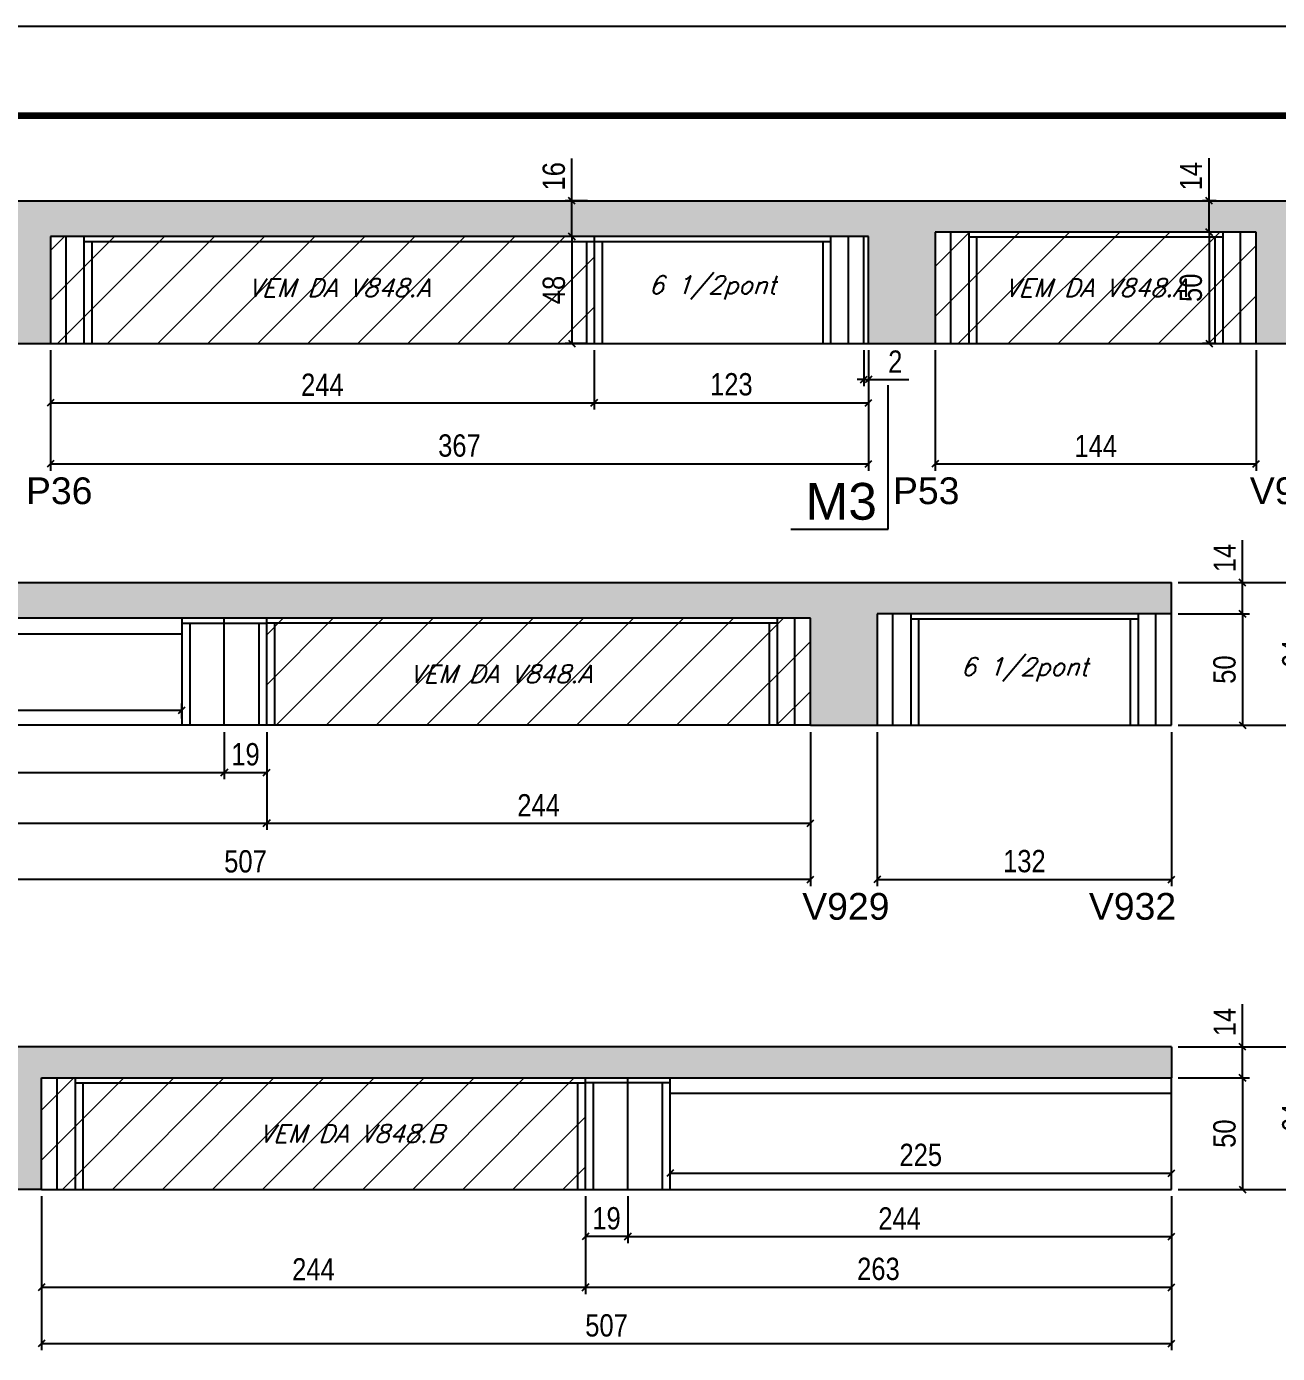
# Model space of a CAD drawing. Extents: x 3309 to 9563, y -2522 to 14608.
# Drawn here: x 8709 to 9270, y 8270 to 8865 of the extents above; entities that cross this region are included whole.
import ezdxf

# ---------------------------------------------------------------- set-up
doc = ezdxf.new("R2010")
doc.units = 0
doc.linetypes.add('DASHED', pattern=[0.75, 0.5, -0.25])
for name, color, linetype in [('5', 5, 'Continuous'), ('COTA', 241, 'Continuous'), ('NOMENCLATURA', 7, 'Continuous'), ('Painéis', 200, 'Continuous'), ('SARR_2.2x7', 40, 'Continuous'), ('SARR_3.5x7', 81, 'Continuous'), ('texto', 7, 'Continuous')]:
    doc.layers.add(name, color=color, linetype=linetype)
for name, color, linetype, lineweight in [('Folhas', 255, 'Continuous', 9), ('Hachura', 251, 'Continuous', 9), ('SARRAFO DE PRESSAO', 251, 'DASHED', 9)]:
    doc.layers.add(name, color=color, linetype=linetype, lineweight=lineweight)
doc.layers.add('Laje_Perimetro', color=7, linetype='Continuous', plot=False)
doc.styles.add('COTA TECNICA', font='techl___.ttf', dxfattribs={"height": 10})
doc.styles.add('Romans', font='romans.shx')
doc.styles.get("Standard").update_dxf_attribs({"font": 'arial.ttf'})
doc.dimstyles.new('PAINEL', dxfattribs={"dimtxt": 10, "dimasz": 3, "dimexe": 3, "dimexo": 3, "dimgap": 3, "dimtad": 1, "dimdec": 1, "dimzin": 12, "dimdsep": 46, "dimtxsty": 'COTA TECNICA', "dimblk1": 'OBLIQUE', "dimblk2": 'OBLIQUE', "dimsah": 1, "dimcen": 0.9, "dimclrd": 4, "dimclre": 4, "dimclrt": 240, "dimadec": 1, "dimazin": 3, "dimtfac": 1, "dimtdec": 1, "dimtmove": 0, "dimatfit": 3, "dimfxl": 1, "dimtolj": 1, "dimtzin": 12, "dimarcsym": 0})

# ---------------------------------------------------------------- blocks, each defined once
blk = doc.blocks.new('9999999999')
at = {"layer": 'Folhas'}
blk.add_lwpolyline([(98138.98, 34190.21), (99623.98, 34190.21), (99623.98, 35240.21), (98138.98, 35240.21)], close=True, dxfattribs=at)
at = {"layer": 'Folhas', "color": 30, "const_width": 3}
blk.add_lwpolyline([(98213.98, 34230.21), (99583.98, 34230.21), (99583.98, 35200.21), (98213.98, 35200.21)], close=True, dxfattribs=at)
blk = doc.blocks.new('_Oblique')
at = {"color": 0, "linetype": 'ByBlock', "lineweight": -2}
blk.add_line((-0.5, -0.5), (0.5, 0.5), dxfattribs=at)
blk = doc.blocks.new('*D2043')
at = {"layer": 'COTA', "color": 4, "lineweight": -2, "transparency": 16777216}
for p, q in [((8719.6, 8719.79), (8719.6, 8665.73)), ((9086.6, 8719.79), (9086.6, 8665.73)), ((8719.6, 8668.73), (9086.6, 8668.73))]:
    blk.add_line(p, q, dxfattribs=at)
at = {"layer": 'Defpoints', "color": 0, "transparency": 16777216}
for p in [(8719.6, 8722.79), (9086.6, 8722.79), (9086.6, 8668.73)]:
    blk.add_point(p, dxfattribs=at)
at = {"layer": 'COTA', "color": 4, "lineweight": -2, "transparency": 16777216, "xscale": 3, "yscale": 3, "zscale": 3, "rotation": 180}
blk.add_blockref('_Oblique', (8719.6, 8668.73), dxfattribs=at)
at = {"layer": 'COTA', "color": 4, "lineweight": -2, "transparency": 16777216, "xscale": 3, "yscale": 3, "zscale": 3}
blk.add_blockref('_Oblique', (9086.6, 8668.73), dxfattribs=at)
at = {"layer": 'COTA', "color": 240, "transparency": 16777216, "insert": (8903.1, 8676.95), "char_height": 10, "attachment_point": 5, "style": 'COTA TECNICA'}
blk.add_mtext('\\A1;367', dxfattribs=at)
blk = doc.blocks.new('*D2044')
at = {"layer": 'COTA', "color": 4, "lineweight": -2, "transparency": 16777216}
for p, q in [((9084.6, 8719.79), (9084.6, 8703.66)), ((9086.6, 8719.79), (9086.6, 8703.66)), ((9084.6, 8706.66), (9081.6, 8706.66)), ((9084.6, 8706.66), (9086.6, 8706.66)), ((9086.6, 8706.66), (9104.72, 8706.66))]:
    blk.add_line(p, q, dxfattribs=at)
at = {"layer": 'Defpoints', "color": 0, "transparency": 16777216}
for p in [(9084.6, 8722.79), (9086.6, 8722.79), (9086.6, 8706.66)]:
    blk.add_point(p, dxfattribs=at)
at = {"layer": 'COTA', "color": 4, "lineweight": -2, "transparency": 16777216, "xscale": 3, "yscale": 3, "zscale": 3}
blk.add_blockref('_Oblique', (9084.6, 8706.66), dxfattribs=at)
at = {"layer": 'COTA', "color": 4, "lineweight": -2, "transparency": 16777216, "xscale": 3, "yscale": 3, "zscale": 3, "rotation": 180}
blk.add_blockref('_Oblique', (9086.6, 8706.66), dxfattribs=at)
at = {"layer": 'COTA', "color": 240, "transparency": 16777216, "insert": (9098.66, 8714.66), "char_height": 10, "attachment_point": 5, "style": 'COTA TECNICA'}
blk.add_mtext('\\A1;2', dxfattribs=at)
blk = doc.blocks.new('*D2045')
at = {"layer": 'COTA', "color": 4, "lineweight": -2, "transparency": 16777216}
for p, q in [((8719.6, 8719.79), (8719.6, 8693.21)), ((8963.6, 8719.79), (8963.6, 8693.21)), ((8719.6, 8696.21), (8963.6, 8696.21))]:
    blk.add_line(p, q, dxfattribs=at)
at = {"layer": 'Defpoints', "color": 0, "transparency": 16777216}
for p in [(8719.6, 8722.79), (8963.6, 8722.79), (8963.6, 8696.21)]:
    blk.add_point(p, dxfattribs=at)
at = {"layer": 'COTA', "color": 4, "lineweight": -2, "transparency": 16777216, "xscale": 3, "yscale": 3, "zscale": 3, "rotation": 180}
blk.add_blockref('_Oblique', (8719.6, 8696.21), dxfattribs=at)
at = {"layer": 'COTA', "color": 4, "lineweight": -2, "transparency": 16777216, "xscale": 3, "yscale": 3, "zscale": 3}
blk.add_blockref('_Oblique', (8963.6, 8696.21), dxfattribs=at)
at = {"layer": 'COTA', "color": 240, "transparency": 16777216, "insert": (8841.6, 8704.28), "char_height": 10, "attachment_point": 5, "style": 'COTA TECNICA'}
blk.add_mtext('\\A1;244', dxfattribs=at)
blk = doc.blocks.new('*D2046')
at = {"layer": 'COTA', "color": 4, "lineweight": -2, "transparency": 16777216}
for p, q in [((8963.6, 8719.79), (8963.6, 8693.21)), ((9086.6, 8719.79), (9086.6, 8693.21)), ((8963.6, 8696.21), (9086.6, 8696.21))]:
    blk.add_line(p, q, dxfattribs=at)
at = {"layer": 'Defpoints', "color": 0, "transparency": 16777216}
for p in [(8963.6, 8722.79), (9086.6, 8722.79), (9086.6, 8696.21)]:
    blk.add_point(p, dxfattribs=at)
at = {"layer": 'COTA', "color": 4, "lineweight": -2, "transparency": 16777216, "xscale": 3, "yscale": 3, "zscale": 3, "rotation": 180}
blk.add_blockref('_Oblique', (8963.6, 8696.21), dxfattribs=at)
at = {"layer": 'COTA', "color": 4, "lineweight": -2, "transparency": 16777216, "xscale": 3, "yscale": 3, "zscale": 3}
blk.add_blockref('_Oblique', (9086.6, 8696.21), dxfattribs=at)
at = {"layer": 'COTA', "color": 240, "transparency": 16777216, "insert": (9025.1, 8704.43), "char_height": 10, "attachment_point": 5, "style": 'COTA TECNICA'}
blk.add_mtext('\\A1;123', dxfattribs=at)
blk = doc.blocks.new('*D2047')
at = {"layer": 'COTA', "color": 4, "lineweight": -2, "transparency": 16777216}
for p, q in [((9116.6, 8719.79), (9116.6, 8665.73)), ((9260.6, 8719.79), (9260.6, 8665.73)), ((9116.6, 8668.73), (9260.6, 8668.73))]:
    blk.add_line(p, q, dxfattribs=at)
at = {"layer": 'Defpoints', "color": 0, "transparency": 16777216}
for p in [(9116.6, 8722.79), (9260.6, 8722.79), (9260.6, 8668.73)]:
    blk.add_point(p, dxfattribs=at)
at = {"layer": 'COTA', "color": 4, "lineweight": -2, "transparency": 16777216, "xscale": 3, "yscale": 3, "zscale": 3, "rotation": 180}
blk.add_blockref('_Oblique', (9116.6, 8668.73), dxfattribs=at)
at = {"layer": 'COTA', "color": 4, "lineweight": -2, "transparency": 16777216, "xscale": 3, "yscale": 3, "zscale": 3}
blk.add_blockref('_Oblique', (9260.6, 8668.73), dxfattribs=at)
at = {"layer": 'COTA', "color": 240, "transparency": 16777216, "insert": (9188.6, 8676.8), "char_height": 10, "attachment_point": 5, "style": 'COTA TECNICA'}
blk.add_mtext('\\A1;144', dxfattribs=at)
blk = doc.blocks.new('*D2053')
at = {"layer": 'COTA', "color": 4, "lineweight": -2, "transparency": 16777216}
for p, q in [((9242.6, 8772.79), (9236.44, 8772.79)), ((9239.44, 8772.79), (9239.44, 8722.79)), ((9242.6, 8722.79), (9236.44, 8722.79))]:
    blk.add_line(p, q, dxfattribs=at)
at = {"layer": 'Defpoints', "color": 0, "transparency": 16777216}
for p in [(9245.6, 8772.79), (9239.44, 8722.79), (9245.6, 8722.79)]:
    blk.add_point(p, dxfattribs=at)
at = {"layer": 'COTA', "color": 4, "lineweight": -2, "transparency": 16777216, "xscale": 3, "yscale": 3, "zscale": 3}
for p, rotation in [((9239.44, 8772.79), 90), ((9239.44, 8722.79), 270)]:
    blk.add_blockref('_Oblique', p, dxfattribs=dict(at, rotation=rotation))
at = {"layer": 'COTA', "color": 240, "transparency": 16777216, "insert": (9231.33, 8747.79), "char_height": 10, "attachment_point": 5, "rotation": 90, "style": 'COTA TECNICA'}
blk.add_mtext('\\A1;50', dxfattribs=at)
blk = doc.blocks.new('*D2054')
at = {"layer": 'COTA', "color": 4, "lineweight": -2, "transparency": 16777216}
for p, q in [((9239.44, 8786.79), (9239.44, 8805.91)), ((9242.6, 8786.79), (9236.44, 8786.79)), ((9239.44, 8772.79), (9239.44, 8786.79)), ((9242.6, 8772.79), (9236.44, 8772.79))]:
    blk.add_line(p, q, dxfattribs=at)
at = {"layer": 'Defpoints', "color": 0, "transparency": 16777216}
for p in [(9239.44, 8786.79), (9245.6, 8786.79), (9245.6, 8772.79)]:
    blk.add_point(p, dxfattribs=at)
at = {"layer": 'COTA', "color": 4, "lineweight": -2, "transparency": 16777216, "xscale": 3, "yscale": 3, "zscale": 3}
for p, rotation in [((9239.44, 8786.79), 90), ((9239.44, 8772.79), 270)]:
    blk.add_blockref('_Oblique', p, dxfattribs=dict(at, rotation=rotation))
at = {"layer": 'COTA', "color": 240, "transparency": 16777216, "insert": (9231.36, 8797.85), "char_height": 10, "attachment_point": 5, "rotation": 90, "style": 'COTA TECNICA'}
blk.add_mtext('\\A1;14', dxfattribs=at)
blk = doc.blocks.new('*D2055')
at = {"layer": 'COTA', "color": 4, "lineweight": -2, "transparency": 16777216}
for p, q in [((8960.6, 8770.79), (8950.59, 8770.79)), ((8953.59, 8770.79), (8953.59, 8722.79)), ((8960.6, 8722.79), (8950.59, 8722.79))]:
    blk.add_line(p, q, dxfattribs=at)
at = {"layer": 'Defpoints', "color": 0, "transparency": 16777216}
for p in [(8963.6, 8770.79), (8953.59, 8722.79), (8963.6, 8722.79)]:
    blk.add_point(p, dxfattribs=at)
at = {"layer": 'COTA', "color": 4, "lineweight": -2, "transparency": 16777216, "xscale": 3, "yscale": 3, "zscale": 3}
for p, rotation in [((8953.59, 8770.79), 90), ((8953.59, 8722.79), 270)]:
    blk.add_blockref('_Oblique', p, dxfattribs=dict(at, rotation=rotation))
at = {"layer": 'COTA', "color": 240, "transparency": 16777216, "insert": (8945.5, 8746.79), "char_height": 10, "attachment_point": 5, "rotation": 90, "style": 'COTA TECNICA'}
blk.add_mtext('\\A1;48', dxfattribs=at)
blk = doc.blocks.new('*D2056')
at = {"layer": 'COTA', "color": 4, "lineweight": -2, "transparency": 16777216}
for p, q in [((8953.59, 8786.79), (8953.59, 8805.81)), ((8960.6, 8786.79), (8950.59, 8786.79)), ((8953.59, 8770.79), (8953.59, 8786.79)), ((8960.6, 8770.79), (8950.59, 8770.79))]:
    blk.add_line(p, q, dxfattribs=at)
at = {"layer": 'Defpoints', "color": 0, "transparency": 16777216}
for p in [(8953.59, 8786.79), (8963.6, 8786.79), (8963.6, 8770.79)]:
    blk.add_point(p, dxfattribs=at)
at = {"layer": 'COTA', "color": 4, "lineweight": -2, "transparency": 16777216, "xscale": 3, "yscale": 3, "zscale": 3}
for p, rotation in [((8953.59, 8786.79), 90), ((8953.59, 8770.79), 270)]:
    blk.add_blockref('_Oblique', p, dxfattribs=dict(at, rotation=rotation))
at = {"layer": 'COTA', "color": 240, "transparency": 16777216, "insert": (8945.49, 8797.8), "char_height": 10, "attachment_point": 5, "rotation": 90, "style": 'COTA TECNICA'}
blk.add_mtext('\\A1;16', dxfattribs=at)
blk = doc.blocks.new('*D2059')
at = {"layer": 'COTA', "color": 4, "linetype": 'ByBlock', "lineweight": -2, "transparency": 16777216}
for p, q in [((8553.6, 8548.49), (8553.6, 8479.28)), ((9060.6, 8548.49), (9060.6, 8479.28)), ((9060.6, 8482.28), (8553.6, 8482.28))]:
    blk.add_line(p, q, dxfattribs=at)
at = {"layer": 'Defpoints', "color": 0, "linetype": 'ByBlock', "transparency": 16777216}
for p in [(8553.6, 8551.49), (9060.6, 8551.49), (8553.6, 8482.28)]:
    blk.add_point(p, dxfattribs=at)
at = {"layer": 'COTA', "color": 4, "linetype": 'ByBlock', "lineweight": -2, "transparency": 16777216, "xscale": 3, "yscale": 3, "zscale": 3, "rotation": 180}
blk.add_blockref('_Oblique', (8553.6, 8482.28), dxfattribs=at)
at = {"layer": 'COTA', "color": 4, "linetype": 'ByBlock', "lineweight": -2, "transparency": 16777216, "xscale": 3, "yscale": 3, "zscale": 3}
blk.add_blockref('_Oblique', (9060.6, 8482.28), dxfattribs=at)
at = {"layer": 'COTA', "color": 240, "linetype": 'ByBlock', "transparency": 16777216, "insert": (8807.1, 8490.39), "char_height": 10, "attachment_point": 5, "style": 'COTA TECNICA'}
blk.add_mtext('\\A1;507', dxfattribs=at)
blk = doc.blocks.new('*D2060')
at = {"layer": 'COTA', "color": 4, "lineweight": -2, "transparency": 16777216}
for p, q in [((8553.6, 8548.49), (8553.6, 8504.54)), ((8816.6, 8548.49), (8816.6, 8504.54)), ((8553.6, 8507.54), (8816.6, 8507.54))]:
    blk.add_line(p, q, dxfattribs=at)
at = {"layer": 'Defpoints', "color": 0, "transparency": 16777216}
for p in [(8553.6, 8551.49), (8816.6, 8551.49), (8816.6, 8507.54)]:
    blk.add_point(p, dxfattribs=at)
at = {"layer": 'COTA', "color": 4, "lineweight": -2, "transparency": 16777216, "xscale": 3, "yscale": 3, "zscale": 3, "rotation": 180}
blk.add_blockref('_Oblique', (8553.6, 8507.54), dxfattribs=at)
at = {"layer": 'COTA', "color": 4, "lineweight": -2, "transparency": 16777216, "xscale": 3, "yscale": 3, "zscale": 3}
blk.add_blockref('_Oblique', (8816.6, 8507.54), dxfattribs=at)
at = {"layer": 'COTA', "color": 240, "transparency": 16777216, "insert": (8685.1, 8515.75), "char_height": 10, "attachment_point": 5, "style": 'COTA TECNICA'}
blk.add_mtext('\\A1;263', dxfattribs=at)
blk = doc.blocks.new('*D2061')
at = {"layer": 'COTA', "color": 4, "lineweight": -2, "transparency": 16777216}
for p, q in [((8816.6, 8548.49), (8816.6, 8504.54)), ((9060.6, 8548.49), (9060.6, 8504.54)), ((8816.6, 8507.54), (9060.6, 8507.54))]:
    blk.add_line(p, q, dxfattribs=at)
at = {"layer": 'Defpoints', "color": 0, "transparency": 16777216}
for p in [(8816.6, 8551.49), (9060.6, 8551.49), (9060.6, 8507.54)]:
    blk.add_point(p, dxfattribs=at)
at = {"layer": 'COTA', "color": 4, "lineweight": -2, "transparency": 16777216, "xscale": 3, "yscale": 3, "zscale": 3, "rotation": 180}
blk.add_blockref('_Oblique', (8816.6, 8507.54), dxfattribs=at)
at = {"layer": 'COTA', "color": 4, "lineweight": -2, "transparency": 16777216, "xscale": 3, "yscale": 3, "zscale": 3}
blk.add_blockref('_Oblique', (9060.6, 8507.54), dxfattribs=at)
at = {"layer": 'COTA', "color": 240, "transparency": 16777216, "insert": (8938.6, 8515.61), "char_height": 10, "attachment_point": 5, "style": 'COTA TECNICA'}
blk.add_mtext('\\A1;244', dxfattribs=at)
blk = doc.blocks.new('*D2064')
at = {"layer": 'COTA', "color": 4, "lineweight": -2, "transparency": 16777216}
for p, q in [((8797.6, 8548.49), (8797.6, 8527.36)), ((8816.6, 8548.49), (8816.6, 8527.36)), ((8797.6, 8530.36), (8816.6, 8530.36))]:
    blk.add_line(p, q, dxfattribs=at)
at = {"layer": 'Defpoints', "color": 0, "transparency": 16777216}
for p in [(8797.6, 8551.49), (8816.6, 8551.49), (8816.6, 8530.36)]:
    blk.add_point(p, dxfattribs=at)
at = {"layer": 'COTA', "color": 4, "lineweight": -2, "transparency": 16777216, "xscale": 3, "yscale": 3, "zscale": 3, "rotation": 180}
blk.add_blockref('_Oblique', (8797.6, 8530.36), dxfattribs=at)
at = {"layer": 'COTA', "color": 4, "lineweight": -2, "transparency": 16777216, "xscale": 3, "yscale": 3, "zscale": 3}
blk.add_blockref('_Oblique', (8816.6, 8530.36), dxfattribs=at)
at = {"layer": 'COTA', "color": 240, "transparency": 16777216, "insert": (8807.1, 8538.45), "char_height": 10, "attachment_point": 5, "style": 'COTA TECNICA'}
blk.add_mtext('\\A1;19', dxfattribs=at)
blk = doc.blocks.new('*D2066')
at = {"layer": 'COTA', "color": 4, "lineweight": -2, "transparency": 16777216}
for p, q in [((9090.6, 8548.49), (9090.6, 8479.28)), ((9222.6, 8548.49), (9222.6, 8479.28)), ((9090.6, 8482.28), (9222.6, 8482.28))]:
    blk.add_line(p, q, dxfattribs=at)
at = {"layer": 'Defpoints', "color": 0, "transparency": 16777216}
for p in [(9090.6, 8551.49), (9222.6, 8551.49), (9222.6, 8482.28)]:
    blk.add_point(p, dxfattribs=at)
at = {"layer": 'COTA', "color": 4, "lineweight": -2, "transparency": 16777216, "xscale": 3, "yscale": 3, "zscale": 3, "rotation": 180}
blk.add_blockref('_Oblique', (9090.6, 8482.28), dxfattribs=at)
at = {"layer": 'COTA', "color": 4, "lineweight": -2, "transparency": 16777216, "xscale": 3, "yscale": 3, "zscale": 3}
blk.add_blockref('_Oblique', (9222.6, 8482.28), dxfattribs=at)
at = {"layer": 'COTA', "color": 240, "transparency": 16777216, "insert": (9156.6, 8490.5), "char_height": 10, "attachment_point": 5, "style": 'COTA TECNICA'}
blk.add_mtext('\\A1;132', dxfattribs=at)
blk = doc.blocks.new('*D2067')
at = {"layer": 'COTA', "color": 4, "lineweight": -2, "transparency": 16777216}
for p, q in [((9225.6, 8601.49), (9257.53, 8601.49)), ((9254.53, 8601.49), (9254.53, 8551.49)), ((9225.6, 8551.49), (9257.53, 8551.49))]:
    blk.add_line(p, q, dxfattribs=at)
at = {"layer": 'Defpoints', "color": 0, "transparency": 16777216}
for p in [(9222.6, 8601.49), (9222.6, 8551.49), (9254.53, 8551.49)]:
    blk.add_point(p, dxfattribs=at)
at = {"layer": 'COTA', "color": 4, "lineweight": -2, "transparency": 16777216, "xscale": 3, "yscale": 3, "zscale": 3}
for p, rotation in [((9254.53, 8601.49), 90), ((9254.53, 8551.49), 270)]:
    blk.add_blockref('_Oblique', p, dxfattribs=dict(at, rotation=rotation))
at = {"layer": 'COTA', "color": 240, "transparency": 16777216, "insert": (9246.42, 8576.49), "char_height": 10, "attachment_point": 5, "rotation": 90, "style": 'COTA TECNICA'}
blk.add_mtext('\\A1;50', dxfattribs=at)
blk = doc.blocks.new('*D2068')
at = {"layer": 'COTA', "color": 4, "lineweight": -2, "transparency": 16777216}
for p, q in [((9254.53, 8615.49), (9254.53, 8634.61)), ((9225.6, 8615.49), (9257.53, 8615.49)), ((9254.53, 8601.49), (9254.53, 8615.49)), ((9225.6, 8601.49), (9257.53, 8601.49))]:
    blk.add_line(p, q, dxfattribs=at)
at = {"layer": 'Defpoints', "color": 0, "transparency": 16777216}
for p in [(9222.6, 8615.49), (9254.53, 8615.49), (9222.6, 8601.49)]:
    blk.add_point(p, dxfattribs=at)
at = {"layer": 'COTA', "color": 4, "lineweight": -2, "transparency": 16777216, "xscale": 3, "yscale": 3, "zscale": 3}
for p, rotation in [((9254.53, 8615.49), 90), ((9254.53, 8601.49), 270)]:
    blk.add_blockref('_Oblique', p, dxfattribs=dict(at, rotation=rotation))
at = {"layer": 'COTA', "color": 240, "transparency": 16777216, "insert": (9246.45, 8626.55), "char_height": 10, "attachment_point": 5, "rotation": 90, "style": 'COTA TECNICA'}
blk.add_mtext('\\A1;14', dxfattribs=at)
blk = doc.blocks.new('*D2069')
at = {"layer": 'COTA', "color": 4, "lineweight": -2, "transparency": 16777216}
for p, q in [((9225.6, 8615.49), (9288.42, 8615.49)), ((9285.42, 8551.49), (9285.42, 8615.49)), ((9225.6, 8551.49), (9288.42, 8551.49))]:
    blk.add_line(p, q, dxfattribs=at)
at = {"layer": 'Defpoints', "color": 0, "transparency": 16777216}
for p in [(9222.6, 8615.49), (9285.42, 8615.49), (9222.6, 8551.49)]:
    blk.add_point(p, dxfattribs=at)
at = {"layer": 'COTA', "color": 4, "lineweight": -2, "transparency": 16777216, "xscale": 3, "yscale": 3, "zscale": 3}
for p, rotation in [((9285.42, 8615.49), 90), ((9285.42, 8551.49), 270)]:
    blk.add_blockref('_Oblique', p, dxfattribs=dict(at, rotation=rotation))
at = {"layer": 'COTA', "color": 240, "transparency": 16777216, "insert": (9277.31, 8583.49), "char_height": 10, "attachment_point": 5, "rotation": 90, "style": 'COTA TECNICA'}
blk.add_mtext('\\A1;64', dxfattribs=at)
blk = doc.blocks.new('*D2073')
at = {"layer": 'COTA', "color": 4, "linetype": 'ByBlock', "lineweight": -2, "transparency": 16777216}
for p, q in [((8715.6, 8340.31), (8715.6, 8271.1)), ((9222.6, 8340.31), (9222.6, 8271.1)), ((8715.6, 8274.1), (9222.6, 8274.1))]:
    blk.add_line(p, q, dxfattribs=at)
at = {"layer": 'Defpoints', "color": 0, "linetype": 'ByBlock', "transparency": 16777216}
for p in [(8715.6, 8343.31), (9222.6, 8343.31), (9222.6, 8274.1)]:
    blk.add_point(p, dxfattribs=at)
at = {"layer": 'COTA', "color": 4, "linetype": 'ByBlock', "lineweight": -2, "transparency": 16777216, "xscale": 3, "yscale": 3, "zscale": 3, "rotation": 180}
blk.add_blockref('_Oblique', (8715.6, 8274.1), dxfattribs=at)
at = {"layer": 'COTA', "color": 4, "linetype": 'ByBlock', "lineweight": -2, "transparency": 16777216, "xscale": 3, "yscale": 3, "zscale": 3}
blk.add_blockref('_Oblique', (9222.6, 8274.1), dxfattribs=at)
at = {"layer": 'COTA', "color": 240, "linetype": 'ByBlock', "transparency": 16777216, "insert": (8969.1, 8282.21), "char_height": 10, "attachment_point": 5, "style": 'COTA TECNICA'}
blk.add_mtext('\\A1;507', dxfattribs=at)
blk = doc.blocks.new('*D2074')
at = {"layer": 'COTA', "color": 4, "lineweight": -2, "transparency": 16777216}
for p, q in [((8959.6, 8340.31), (8959.6, 8296.35)), ((9222.6, 8340.31), (9222.6, 8296.35)), ((9222.6, 8299.35), (8959.6, 8299.35))]:
    blk.add_line(p, q, dxfattribs=at)
at = {"layer": 'Defpoints', "color": 0, "transparency": 16777216}
for p in [(8959.6, 8343.31), (9222.6, 8343.31), (8959.6, 8299.35)]:
    blk.add_point(p, dxfattribs=at)
at = {"layer": 'COTA', "color": 4, "lineweight": -2, "transparency": 16777216, "xscale": 3, "yscale": 3, "zscale": 3, "rotation": 180}
blk.add_blockref('_Oblique', (8959.6, 8299.35), dxfattribs=at)
at = {"layer": 'COTA', "color": 4, "lineweight": -2, "transparency": 16777216, "xscale": 3, "yscale": 3, "zscale": 3}
blk.add_blockref('_Oblique', (9222.6, 8299.35), dxfattribs=at)
at = {"layer": 'COTA', "color": 240, "transparency": 16777216, "insert": (9091.1, 8307.57), "char_height": 10, "attachment_point": 5, "style": 'COTA TECNICA'}
blk.add_mtext('\\A1;263', dxfattribs=at)
blk = doc.blocks.new('*D2075')
at = {"layer": 'COTA', "color": 4, "lineweight": -2, "transparency": 16777216}
for p, q in [((8715.6, 8340.31), (8715.6, 8296.35)), ((8959.6, 8340.31), (8959.6, 8296.35)), ((8959.6, 8299.35), (8715.6, 8299.35))]:
    blk.add_line(p, q, dxfattribs=at)
at = {"layer": 'Defpoints', "color": 0, "transparency": 16777216}
for p in [(8715.6, 8343.31), (8959.6, 8343.31), (8715.6, 8299.35)]:
    blk.add_point(p, dxfattribs=at)
at = {"layer": 'COTA', "color": 4, "lineweight": -2, "transparency": 16777216, "xscale": 3, "yscale": 3, "zscale": 3, "rotation": 180}
blk.add_blockref('_Oblique', (8715.6, 8299.35), dxfattribs=at)
at = {"layer": 'COTA', "color": 4, "lineweight": -2, "transparency": 16777216, "xscale": 3, "yscale": 3, "zscale": 3}
blk.add_blockref('_Oblique', (8959.6, 8299.35), dxfattribs=at)
at = {"layer": 'COTA', "color": 240, "transparency": 16777216, "insert": (8837.6, 8307.42), "char_height": 10, "attachment_point": 5, "style": 'COTA TECNICA'}
blk.add_mtext('\\A1;244', dxfattribs=at)
blk = doc.blocks.new('*D2071')
at = {"layer": 'COTA', "color": 4, "lineweight": -2, "transparency": 16777216}
for p, q in [((8959.6, 8340.31), (8959.6, 8319.18)), ((8978.6, 8340.31), (8978.6, 8319.18)), ((8978.6, 8322.18), (8959.6, 8322.18))]:
    blk.add_line(p, q, dxfattribs=at)
at = {"layer": 'Defpoints', "color": 0, "transparency": 16777216}
for p in [(8959.6, 8343.31), (8978.6, 8343.31), (8959.6, 8322.18)]:
    blk.add_point(p, dxfattribs=at)
at = {"layer": 'COTA', "color": 4, "lineweight": -2, "transparency": 16777216, "xscale": 3, "yscale": 3, "zscale": 3, "rotation": 180}
blk.add_blockref('_Oblique', (8959.6, 8322.18), dxfattribs=at)
at = {"layer": 'COTA', "color": 4, "lineweight": -2, "transparency": 16777216, "xscale": 3, "yscale": 3, "zscale": 3}
blk.add_blockref('_Oblique', (8978.6, 8322.18), dxfattribs=at)
at = {"layer": 'COTA', "color": 240, "transparency": 16777216, "insert": (8969.1, 8330.27), "char_height": 10, "attachment_point": 5, "style": 'COTA TECNICA'}
blk.add_mtext('\\A1;19', dxfattribs=at)
blk = doc.blocks.new('*D2076')
at = {"layer": 'COTA', "color": 4, "lineweight": -2, "transparency": 16777216}
for p, q in [((9225.6, 8393.31), (9257.53, 8393.31)), ((9254.53, 8393.31), (9254.53, 8343.31)), ((9225.6, 8343.31), (9257.53, 8343.31))]:
    blk.add_line(p, q, dxfattribs=at)
at = {"layer": 'Defpoints', "color": 0, "transparency": 16777216}
for p in [(9222.6, 8393.31), (9222.6, 8343.31), (9254.53, 8343.31)]:
    blk.add_point(p, dxfattribs=at)
at = {"layer": 'COTA', "color": 4, "lineweight": -2, "transparency": 16777216, "xscale": 3, "yscale": 3, "zscale": 3}
for p, rotation in [((9254.53, 8393.31), 90), ((9254.53, 8343.31), 270)]:
    blk.add_blockref('_Oblique', p, dxfattribs=dict(at, rotation=rotation))
at = {"layer": 'COTA', "color": 240, "transparency": 16777216, "insert": (9246.42, 8368.31), "char_height": 10, "attachment_point": 5, "rotation": 90, "style": 'COTA TECNICA'}
blk.add_mtext('\\A1;50', dxfattribs=at)
blk = doc.blocks.new('*D2077')
at = {"layer": 'COTA', "color": 4, "lineweight": -2, "transparency": 16777216}
for p, q in [((9254.53, 8407.31), (9254.53, 8426.43)), ((9225.6, 8407.31), (9257.53, 8407.31)), ((9254.53, 8393.31), (9254.53, 8407.31)), ((9225.6, 8393.31), (9257.53, 8393.31))]:
    blk.add_line(p, q, dxfattribs=at)
at = {"layer": 'Defpoints', "color": 0, "transparency": 16777216}
for p in [(9222.6, 8407.31), (9254.53, 8407.31), (9222.6, 8393.31)]:
    blk.add_point(p, dxfattribs=at)
at = {"layer": 'COTA', "color": 4, "lineweight": -2, "transparency": 16777216, "xscale": 3, "yscale": 3, "zscale": 3}
for p, rotation in [((9254.53, 8407.31), 90), ((9254.53, 8393.31), 270)]:
    blk.add_blockref('_Oblique', p, dxfattribs=dict(at, rotation=rotation))
at = {"layer": 'COTA', "color": 240, "transparency": 16777216, "insert": (9246.45, 8418.37), "char_height": 10, "attachment_point": 5, "rotation": 90, "style": 'COTA TECNICA'}
blk.add_mtext('\\A1;14', dxfattribs=at)
blk = doc.blocks.new('*D2078')
at = {"layer": 'COTA', "color": 4, "lineweight": -2, "transparency": 16777216}
for p, q in [((9225.6, 8407.31), (9288.42, 8407.31)), ((9285.42, 8343.31), (9285.42, 8407.31)), ((9225.6, 8343.31), (9288.42, 8343.31))]:
    blk.add_line(p, q, dxfattribs=at)
at = {"layer": 'Defpoints', "color": 0, "transparency": 16777216}
for p in [(9222.6, 8407.31), (9285.42, 8407.31), (9222.6, 8343.31)]:
    blk.add_point(p, dxfattribs=at)
at = {"layer": 'COTA', "color": 4, "lineweight": -2, "transparency": 16777216, "xscale": 3, "yscale": 3, "zscale": 3}
for p, rotation in [((9285.42, 8407.31), 90), ((9285.42, 8343.31), 270)]:
    blk.add_blockref('_Oblique', p, dxfattribs=dict(at, rotation=rotation))
at = {"layer": 'COTA', "color": 240, "transparency": 16777216, "insert": (9277.31, 8375.31), "char_height": 10, "attachment_point": 5, "rotation": 90, "style": 'COTA TECNICA'}
blk.add_mtext('\\A1;64', dxfattribs=at)
blk = doc.blocks.new('*D2618')
at = {"layer": 'COTA', "color": 4, "lineweight": -2, "transparency": 16777216}
for p, q in [((8553.6, 8554.49), (8553.6, 8561.29)), ((8778.6, 8554.49), (8778.6, 8561.29)), ((8553.6, 8558.29), (8778.6, 8558.29))]:
    blk.add_line(p, q, dxfattribs=at)
at = {"layer": 'Defpoints', "color": 0, "transparency": 16777216}
for p in [(8778.6, 8558.29), (8553.6, 8551.49), (8778.6, 8551.49)]:
    blk.add_point(p, dxfattribs=at)
at = {"layer": 'COTA', "color": 4, "lineweight": -2, "transparency": 16777216, "xscale": 3, "yscale": 3, "zscale": 3, "rotation": 180}
blk.add_blockref('_Oblique', (8553.6, 8558.29), dxfattribs=at)
at = {"layer": 'COTA', "color": 4, "lineweight": -2, "transparency": 16777216, "xscale": 3, "yscale": 3, "zscale": 3}
blk.add_blockref('_Oblique', (8778.6, 8558.29), dxfattribs=at)
at = {"layer": 'COTA', "color": 240, "transparency": 16777216, "insert": (8666.1, 8566.4), "char_height": 10, "attachment_point": 5, "style": 'COTA TECNICA'}
blk.add_mtext('\\A1;225', dxfattribs=at)
blk = doc.blocks.new('*D2620')
at = {"layer": 'COTA', "color": 4, "lineweight": -2, "transparency": 16777216}
for p, q in [((8997.6, 8346.31), (8997.6, 8353.59)), ((9222.6, 8346.31), (9222.6, 8353.59)), ((8997.6, 8350.59), (9222.6, 8350.59))]:
    blk.add_line(p, q, dxfattribs=at)
at = {"layer": 'Defpoints', "color": 0, "transparency": 16777216}
for p in [(9222.6, 8350.59), (8997.6, 8343.31), (9222.6, 8343.31)]:
    blk.add_point(p, dxfattribs=at)
at = {"layer": 'COTA', "color": 4, "lineweight": -2, "transparency": 16777216, "xscale": 3, "yscale": 3, "zscale": 3, "rotation": 180}
blk.add_blockref('_Oblique', (8997.6, 8350.59), dxfattribs=at)
at = {"layer": 'COTA', "color": 4, "lineweight": -2, "transparency": 16777216, "xscale": 3, "yscale": 3, "zscale": 3}
blk.add_blockref('_Oblique', (9222.6, 8350.59), dxfattribs=at)
at = {"layer": 'COTA', "color": 240, "transparency": 16777216, "insert": (9110.1, 8358.7), "char_height": 10, "attachment_point": 5, "style": 'COTA TECNICA'}
blk.add_mtext('\\A1;225', dxfattribs=at)
blk = doc.blocks.new('*D2621')
at = {"layer": 'COTA', "color": 4, "lineweight": -2, "transparency": 16777216}
for p, q in [((8553.6, 8548.49), (8553.6, 8527.36)), ((8797.6, 8548.49), (8797.6, 8527.36)), ((8553.6, 8530.36), (8797.6, 8530.36))]:
    blk.add_line(p, q, dxfattribs=at)
at = {"layer": 'Defpoints', "color": 0, "transparency": 16777216}
for p in [(8553.6, 8551.49), (8797.6, 8551.49), (8797.6, 8530.36)]:
    blk.add_point(p, dxfattribs=at)
at = {"layer": 'COTA', "color": 4, "lineweight": -2, "transparency": 16777216, "xscale": 3, "yscale": 3, "zscale": 3, "rotation": 180}
blk.add_blockref('_Oblique', (8553.6, 8530.36), dxfattribs=at)
at = {"layer": 'COTA', "color": 4, "lineweight": -2, "transparency": 16777216, "xscale": 3, "yscale": 3, "zscale": 3}
blk.add_blockref('_Oblique', (8797.6, 8530.36), dxfattribs=at)
at = {"layer": 'COTA', "color": 240, "transparency": 16777216, "insert": (8675.6, 8538.44), "char_height": 10, "attachment_point": 5, "style": 'COTA TECNICA'}
blk.add_mtext('\\A1;244', dxfattribs=at)
blk = doc.blocks.new('*D2622')
at = {"layer": 'COTA', "color": 4, "lineweight": -2, "transparency": 16777216}
for p, q in [((8978.6, 8340.31), (8978.6, 8319.18)), ((9222.6, 8340.31), (9222.6, 8319.18)), ((8978.6, 8322.18), (9222.6, 8322.18))]:
    blk.add_line(p, q, dxfattribs=at)
at = {"layer": 'Defpoints', "color": 0, "transparency": 16777216}
for p in [(8978.6, 8343.31), (9222.6, 8343.31), (9222.6, 8322.18)]:
    blk.add_point(p, dxfattribs=at)
at = {"layer": 'COTA', "color": 4, "lineweight": -2, "transparency": 16777216, "xscale": 3, "yscale": 3, "zscale": 3, "rotation": 180}
blk.add_blockref('_Oblique', (8978.6, 8322.18), dxfattribs=at)
at = {"layer": 'COTA', "color": 4, "lineweight": -2, "transparency": 16777216, "xscale": 3, "yscale": 3, "zscale": 3}
blk.add_blockref('_Oblique', (9222.6, 8322.18), dxfattribs=at)
at = {"layer": 'COTA', "color": 240, "transparency": 16777216, "insert": (9100.6, 8330.25), "char_height": 10, "attachment_point": 5, "style": 'COTA TECNICA'}
blk.add_mtext('\\A1;244', dxfattribs=at)

msp = doc.modelspace()

# ---------------------------------------------------------------- hatches: boundary and pattern name
at = {"layer": 'COTA'}
h = msp.add_hatch(dxfattribs=at)
h.set_pattern_fill('AR-CONC', color=256, scale=0.03)
h.set_pattern_definition([(50, (4, 14.897), (5.46554, -0.4781726), [0.5715, -6.2865]), (355, (4, 14.897), (-1.0573026, 5.7317054), [0.4572, -5.0292175]), (100.451445, (4.4555, 14.857), (4.4082374, 5.2535326), [0.4857003, -5.3427073]), (46.1842, (4, 16.421), (8.1323712, -1.26127), [0.85725, -9.42975]), (96.63556, (4.678, 16.316), (7.122124, 7.4227837), [0.7285507, -8.014068]), (351.18415, (4, 16.421), (7.122124, 7.422784), [0.685799, -7.543792]), (21, (4.762, 16.04), (4.5484317, -3.067956), [0.5715, -6.2865]), (326, (4.762, 16.04), (1.8540609, 5.525639), [0.4572, -5.0292]), (71.451445, (5.141, 15.784), (6.4024926, 2.457683), [0.4857003, -5.3426981]), (37.5, (4, 14.897), (0.0926581, 2.53665117), [0, -4.96824, 0, -5.1054, 0, -5.04825]), (7.5, (4, 14.897), (2.0045899, 3.00541724), [0, -2.91084, 0, -4.85394, 0, -1.92405]), (327.5, (2.3007, 14.897), (4.06771786, -0.17186232), [0, -1.905, 0, -5.9436, 0, -7.8867]), (317.5, (1.5387, 14.897), (4.4438754, 0.7627947), [0, -2.4765, 0, -3.94716, 0, -5.6007])])
h.paths.add_polyline_path([(9086.6, 8722.79), (9116.6, 8722.79), (9116.6, 8772.79), (9260.6, 8772.79), (9260.6, 8722.79), (9290.6, 8722.79), (9290.6, 8770.79), (9341.6, 8770.79), (9341.6, 8786.79), (8553.6, 8786.79), (8553.6, 8772.79), (8689.6, 8772.79), (8689.6, 8722.79), (8719.6, 8722.79), (8719.6, 8770.79), (9086.6, 8770.79)])
h = msp.add_hatch(dxfattribs=at)
h.set_pattern_fill('AR-CONC', color=256, scale=0.03)
h.set_pattern_definition([(50, (0, 30.725), (5.46554, -0.4781726), [0.5715, -6.2865]), (355, (0, 30.725), (-1.0573026, 5.7317054), [0.4572, -5.0292175]), (100.451445, (0.4555, 30.685), (4.4082374, 5.2535326), [0.4857003, -5.3427073]), (46.1842, (0, 32.249), (8.1323712, -1.26127), [0.85725, -9.42975]), (96.63556, (0.678, 32.144), (7.122124, 7.4227837), [0.7285507, -8.014068]), (351.18415, (0, 32.249), (7.122124, 7.422784), [0.685799, -7.543792]), (21, (0.762, 31.868), (4.5484317, -3.067956), [0.5715, -6.2865]), (326, (0.762, 31.868), (1.8540609, 5.525639), [0.4572, -5.0292]), (71.451445, (1.141, 31.612), (6.4024926, 2.457683), [0.4857003, -5.3426981]), (37.5, (0, 30.7249), (0.0926581, 2.53665117), [0, -4.96824, 0, -5.1054, 0, -5.04825]), (7.5, (0, 30.725), (2.0045899, 3.00541724), [0, -2.91084, 0, -4.85394, 0, -1.92405]), (327.5, (-1.6993, 30.7249), (4.06771786, -0.17186232), [0, -1.905, 0, -5.9436, 0, -7.8867]), (317.5, (-2.4613, 30.725), (4.4438754, 0.7627947), [0, -2.4765, 0, -3.94716, 0, -5.6007])])
h.paths.add_polyline_path([(9060.6, 8551.49), (9090.6, 8551.49), (9090.6, 8601.49), (9222.6, 8601.49), (9222.6, 8615.49), (8553.6, 8615.49), (8553.6, 8599.49), (9060.6, 8599.49)])
h = msp.add_hatch(dxfattribs=at)
h.set_pattern_fill('AR-CONC', color=256, scale=0.03)
h.set_pattern_definition([(50, (0, -175.459), (5.46554, -0.4781726), [0.5715, -6.2865]), (355, (0, -175.459), (-1.0573026, 5.7317054), [0.4572, -5.0292175]), (100.451445, (0.4555, -175.499), (4.4082374, 5.2535326), [0.4857003, -5.3427073]), (46.1842, (0, -173.935), (8.1323712, -1.26127), [0.85725, -9.42975]), (96.63556, (0.678, -174.04), (7.122124, 7.4227837), [0.7285507, -8.014068]), (351.18415, (0, -173.935), (7.122124, 7.422784), [0.685799, -7.543792]), (21, (0.762, -174.316), (4.5484317, -3.067956), [0.5715, -6.2865]), (326, (0.762, -174.316), (1.8540609, 5.525639), [0.4572, -5.0292]), (71.451445, (1.141, -174.572), (6.4024926, 2.457683), [0.4857003, -5.3426981]), (37.5, (0, -175.459), (0.0926581, 2.53665117), [0, -4.96824, 0, -5.1054, 0, -5.04825]), (7.5, (0, -175.459), (2.0045899, 3.00541724), [0, -2.91084, 0, -4.85394, 0, -1.92405]), (327.5, (-1.6993, -175.459), (4.06771786, -0.17186232), [0, -1.905, 0, -5.9436, 0, -7.8867]), (317.5, (-2.4613, -175.459), (4.4438754, 0.7627947), [0, -2.4765, 0, -3.94716, 0, -5.6007])])
h.paths.add_polyline_path([(8715.6, 8393.31), (9222.6, 8393.31), (9222.6, 8407.31), (8553.6, 8407.31), (8553.6, 8393.31), (8685.6, 8393.31), (8685.6, 8343.31), (8715.6, 8343.31)])
at = {"layer": 'Hachura', "linetype": 'ByBlock'}
h = msp.add_hatch(dxfattribs=at)
h.set_pattern_fill('ANSI31', color=256, scale=5)
h.paths.add_polyline_path([(8963.6, 8722.79), (8963.6, 8770.79), (8719.6, 8770.79), (8719.6, 8722.79)])
h.paths.add_polyline_path([(9116.6, 8722.79), (9260.6, 8722.79), (9260.6, 8772.79), (9116.6, 8772.79)])
h.paths.add_polyline_path([(8816.6, 8599.49), (8816.6, 8551.49), (9060.6, 8551.49), (9060.6, 8599.49)])
h.paths.add_polyline_path([(8715.6, 8393.31), (8715.6, 8343.31), (8959.6, 8343.31), (8959.6, 8393.31)])
h.paths.add_polyline_path([(8927.6, 8214.93), (8927.6, 8164.93), (9171.6, 8164.93), (9171.6, 8214.93)])

# ---------------------------------------------------------------- linework, layer by layer
at = {"layer": 'COTA'}
for p, q in [((8553.6, 8786.79), (9341.6, 8786.79)), ((8689.6, 8722.79), (8719.6, 8722.79)), ((9086.6, 8722.79), (9116.6, 8722.79)), ((9260.6, 8722.79), (9290.6, 8722.79)), ((8553.6, 8615.49), (9222.6, 8615.49)), ((9222.6, 8601.49), (9222.6, 8615.49)), ((9060.6, 8551.49), (9090.6, 8551.49)), ((9222.6, 8407.31), (8553.6, 8407.31)), ((9222.6, 8407.31), (9222.6, 8393.31)), ((8715.6, 8343.31), (8685.6, 8343.31))]:
    msp.add_line(p, q, dxfattribs=at)
at = {"layer": 'Laje_Perimetro'}
msp.add_lwpolyline([(9562.87, 8864.98), (8077.87, 8864.98), (8077.87, 7814.98), (9562.87, 7814.98)], close=True, dxfattribs=at)
at = {"layer": 'NOMENCLATURA', "linetype": 'Continuous'}
for p, q in [((9095.52, 8639.53), (9095.52, 8704.15)), ((9051.82, 8639.53), (9095.52, 8639.53))]:
    msp.add_line(p, q, dxfattribs=at)
at = {"layer": 'Painéis', "linetype": 'ByBlock'}
for p, q in [((9086.6, 8770.79), (8719.6, 8770.79)), ((8719.6, 8770.79), (8719.6, 8722.79)), ((8963.6, 8770.79), (8963.6, 8722.79)), ((9084.6, 8722.79), (9084.6, 8770.79)), ((9086.6, 8722.79), (9086.6, 8770.79)), ((9260.6, 8772.79), (9116.6, 8772.79)), ((9116.6, 8772.79), (9116.6, 8722.79)), ((9260.6, 8722.79), (9260.6, 8772.79)), ((8719.6, 8722.79), (9086.6, 8722.79)), ((9116.6, 8722.79), (9260.6, 8722.79)), ((9060.6, 8599.49), (8553.6, 8599.49)), ((8797.6, 8551.49), (8797.6, 8599.49)), ((8816.6, 8551.49), (8816.6, 8599.49)), ((9060.6, 8551.49), (9060.6, 8599.49)), ((9222.6, 8601.49), (9090.6, 8601.49)), ((9090.6, 8601.49), (9090.6, 8551.49)), ((9222.6, 8551.49), (9222.6, 8601.49)), ((9060.6, 8551.49), (8553.6, 8551.49)), ((9090.6, 8551.49), (9222.6, 8551.49)), ((8715.6, 8393.31), (9222.6, 8393.31)), ((8715.6, 8343.31), (8715.6, 8393.31)), ((8959.6, 8343.31), (8959.6, 8393.31)), ((8978.6, 8343.31), (8978.6, 8393.31)), ((9222.6, 8343.31), (9222.6, 8393.31)), ((8715.6, 8343.31), (9222.6, 8343.31))]:
    msp.add_line(p, q, dxfattribs=at)
at = {"layer": 'SARR_2.2x7', "linetype": 'Continuous'}
for p, q in [((8726.6, 8722.79), (8726.6, 8770.79)), ((9077.6, 8722.79), (9077.6, 8770.79)), ((9123.6, 8722.79), (9123.6, 8772.79)), ((9131.6, 8770.59), (9245.6, 8770.59)), ((9253.6, 8722.79), (9253.6, 8772.79)), ((8734.6, 8768.59), (8963.6, 8768.59)), ((8963.6, 8768.59), (9069.6, 8768.59)), ((8778.6, 8597.29), (8816.6, 8597.29)), ((9045.6, 8597.29), (8816.6, 8597.29)), ((9053.6, 8551.49), (9053.6, 8599.49)), ((9097.6, 8551.49), (9097.6, 8601.49)), ((9105.6, 8599.29), (9207.6, 8599.29)), ((9215.6, 8551.49), (9215.6, 8601.49)), ((8553.6, 8592.49), (8778.6, 8592.49)), ((8722.6, 8343.31), (8722.6, 8393.31)), ((8730.6, 8391.11), (8959.6, 8391.11)), ((8997.6, 8391.11), (8959.6, 8391.11)), ((9222.6, 8386.31), (8997.6, 8386.31))]:
    msp.add_line(p, q, dxfattribs=at)
at = {"layer": 'SARR_3.5x7'}
for p, q in [((8734.6, 8770.79), (8734.6, 8722.79)), ((9069.6, 8770.79), (9069.6, 8722.79)), ((9131.6, 8772.79), (9131.6, 8722.79)), ((9135.1, 8770.59), (9135.1, 8722.79)), ((9242.1, 8770.59), (9242.1, 8722.79)), ((9245.6, 8772.79), (9245.6, 8722.79)), ((8738.1, 8768.59), (8738.1, 8722.79)), ((8960.1, 8768.59), (8960.1, 8722.79)), ((8967.1, 8768.59), (8967.1, 8722.79)), ((9066.1, 8768.59), (9066.1, 8722.79)), ((8778.6, 8599.49), (8778.6, 8551.49)), ((8782.1, 8597.29), (8782.1, 8551.49)), ((8813.1, 8597.29), (8813.1, 8551.49)), ((8820.1, 8597.29), (8820.1, 8551.49)), ((9042.1, 8597.29), (9042.1, 8551.49)), ((9045.6, 8599.49), (9045.6, 8551.49)), ((9105.6, 8601.49), (9105.6, 8551.49)), ((9109.1, 8599.29), (9109.1, 8551.49)), ((9204.1, 8599.29), (9204.1, 8551.49)), ((9207.6, 8601.49), (9207.6, 8551.49)), ((8730.6, 8393.31), (8730.6, 8343.31)), ((8734.1, 8391.11), (8734.1, 8343.31)), ((8956.1, 8391.11), (8956.1, 8343.31)), ((8963.1, 8391.11), (8963.1, 8343.31)), ((8994.1, 8391.11), (8994.1, 8343.31)), ((8997.6, 8343.31), (8997.6, 8393.31))]:
    msp.add_line(p, q, dxfattribs=at)

# ---------------------------------------------------------------- block references
at = {"layer": 'SARRAFO DE PRESSAO', "color": 6, "linetype": 'ByBlock'}
msp.add_blockref('9999999999', (-90061.11, -26375.22), dxfattribs=at)

# ---------------------------------------------------------------- texts
at = {"layer": '5', "linetype": 'Continuous'}
for s, rotation, p in [('P36', 0.00004, (8708.61, 8650.72)), ('P53', 0.00004, (9097.64, 8650.72)), ('V915', 0.00004, (9257.75, 8650.72)), ('V929', 359.99996, (9056.92, 8464.27)), ('V932', 359.99996, (9185.54, 8464.27))]:
    msp.add_text(s, height=12, rotation=rotation, dxfattribs=at).set_placement(p)
at = {"layer": 'NOMENCLATURA', "linetype": 'Continuous'}
msp.add_text('M3', height=16.5, dxfattribs=at).set_placement((9058.39, 8643.73))
at = {"layer": 'texto', "color": 2, "char_height": 8, "attachment_point": 5, "style": 'Romans'}
for s, insert in [('{\\Q19;\\C256;VEM DA V848.A}', (8849.1, 8747.79)), ('{\\Q19;\\C256;6 1/2pont}', (9016.6, 8747.79)), ('{\\Q19;\\C256;VEM DA V848.A}', (9188.6, 8747.79)), ('{\\Q19;\\C256;VEM DA V848.A}', (8921.6, 8574.49)), ('{\\Q19;\\C256;6 1/2pont}', (9156.6, 8576.49)), ('{\\Q19;\\C256;VEM DA V848.B}', (8854.6, 8368.31))]:
    msp.add_mtext(s, dxfattribs=dict(at, insert=insert))

# ---------------------------------------------------------------- dimensions: what is measured, and where the dimension line sits
at = {"layer": 'COTA'}
for base, p1, p2, angle, picture, middle in [((8953.59, 8786.79), (8963.6, 8770.79), (8963.6, 8786.79), 90, '*D2056', (8945.49, 8797.8)), ((9239.44, 8786.79), (9245.6, 8772.79), (9245.6, 8786.79), 90, '*D2054', (9231.36, 8797.85)), ((8953.59, 8722.79), (8963.6, 8770.79), (8963.6, 8722.79), 90, '*D2055', (8945.5, 8746.79)), ((9239.44, 8722.79), (9245.6, 8772.79), (9245.6, 8722.79), 90, '*D2053', (9231.33, 8747.79)), ((9086.6, 8668.73), (8719.6, 8722.79), (9086.6, 8722.79), 180, '*D2043', (8903.1, 8676.95)), ((9086.6, 8706.66), (9084.6, 8722.79), (9086.6, 8722.79), 180, '*D2044', (9098.66, 8714.66)), ((9260.6, 8668.73), (9116.6, 8722.79), (9260.6, 8722.79), 180, '*D2047', (9188.6, 8676.8)), ((9254.53, 8615.49), (9222.6, 8601.49), (9222.6, 8615.49), 90, '*D2068', (9246.45, 8626.55)), ((9285.42, 8615.49), (9222.6, 8551.49), (9222.6, 8615.49), 90, '*D2069', (9277.31, 8583.49)), ((9254.53, 8551.49), (9222.6, 8601.49), (9222.6, 8551.49), 90, '*D2067', (9246.42, 8576.49)), ((9222.6, 8482.28), (9090.6, 8551.49), (9222.6, 8551.49), 180, '*D2066', (9156.6, 8490.5)), ((9254.53, 8407.31), (9222.6, 8393.31), (9222.6, 8407.31), 90, '*D2077', (9246.45, 8418.37)), ((9285.42, 8407.31), (9222.6, 8343.31), (9222.6, 8407.31), 90, '*D2078', (9277.31, 8375.31)), ((9254.53, 8343.31), (9222.6, 8393.31), (9222.6, 8343.31), 90, '*D2076', (9246.42, 8368.31)), ((8959.6, 8299.35), (9222.6, 8343.31), (8959.6, 8343.31), 180, '*D2074', (9091.1, 8307.57)), ((8959.6, 8322.18), (8978.6, 8343.31), (8959.6, 8343.31), 180, '*D2071', (8969.1, 8330.27))]:
    dim = msp.add_linear_dim(base=base, p1=p1, p2=p2, angle=angle, dimstyle='PAINEL', dxfattribs=at)
    dim.commit()
    dim.dimension.update_dxf_attribs({"geometry": picture, "text_midpoint": middle})
for base, p1, p2, picture, middle in [((8963.6, 8696.21), (8719.6, 8722.79), (8963.6, 8722.79), '*D2045', (8841.6, 8704.28)), ((8778.6, 8558.29), (8553.6, 8551.49), (8778.6, 8551.49), '*D2618', (8666.1, 8566.4)), ((8816.6, 8507.54), (8553.6, 8551.49), (8816.6, 8551.49), '*D2060', (8685.1, 8515.75)), ((8797.6, 8530.36), (8553.6, 8551.49), (8797.6, 8551.49), '*D2621', (8675.6, 8538.44)), ((8816.6, 8530.36), (8797.6, 8551.49), (8816.6, 8551.49), '*D2064', (8807.1, 8538.45)), ((9222.6, 8350.59), (8997.6, 8343.31), (9222.6, 8343.31), '*D2620', (9110.1, 8358.7)), ((9222.6, 8322.18), (8978.6, 8343.31), (9222.6, 8343.31), '*D2622', (9100.6, 8330.25))]:
    dim = msp.add_linear_dim(base=base, p1=p1, p2=p2, dimstyle='PAINEL', dxfattribs=at)
    dim.commit()
    dim.dimension.update_dxf_attribs({"geometry": picture, "text_midpoint": middle})
for base, p1, p2, picture, middle in [((9086.6, 8696.21), (8963.6, 8722.79), (9086.6, 8722.79), '*D2046', (9025.1, 8704.43)), ((9060.6, 8507.54), (8816.6, 8551.49), (9060.6, 8551.49), '*D2061', (8938.6, 8515.61))]:
    dim = msp.add_linear_dim(base=base, p1=p1, p2=p2, dimstyle='PAINEL', override={"dimtmove": 1}, dxfattribs=at)
    dim.commit()
    dim.dimension.update_dxf_attribs({"geometry": picture, "text_midpoint": middle})
at = {"layer": 'COTA', "linetype": 'ByBlock'}
dim = msp.add_linear_dim(base=(8553.6, 8482.28), p1=(9060.6, 8551.49), p2=(8553.6, 8551.49), angle=180, dimstyle='PAINEL', dxfattribs=at)
dim.commit()
dim.dimension.update_dxf_attribs({"geometry": '*D2059', "text_midpoint": (8807.1, 8490.39)})
dim = msp.add_linear_dim(base=(9222.6, 8274.1), p1=(8715.6, 8343.31), p2=(9222.6, 8343.31), dimstyle='PAINEL', dxfattribs=at)
dim.commit()
dim.dimension.update_dxf_attribs({"geometry": '*D2073', "text_midpoint": (8969.1, 8282.21)})
at = {"layer": 'COTA'}
dim = msp.add_linear_dim(base=(8715.6, 8299.35), p1=(8959.6, 8343.31), p2=(8715.6, 8343.31), angle=180, dimstyle='PAINEL', override={"dimtmove": 1}, dxfattribs=at)
dim.commit()
dim.dimension.update_dxf_attribs({"geometry": '*D2075', "text_midpoint": (8837.6, 8307.42)})

doc.saveas('drawing.dxf')
